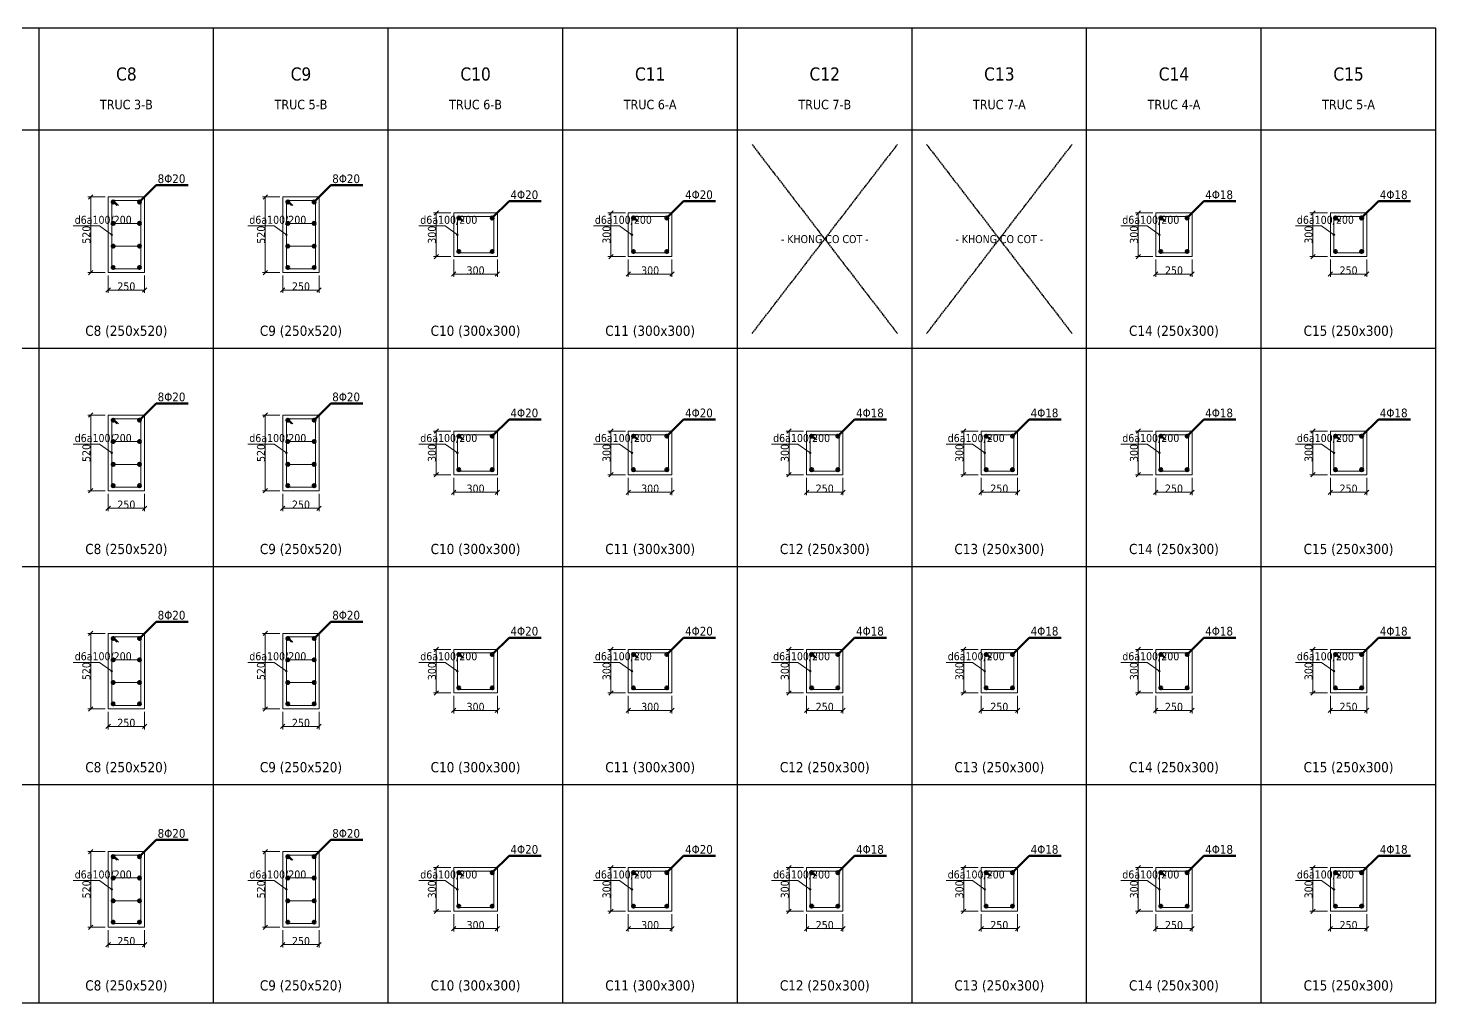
# Model space of a CAD drawing. Header units: millimetres. Extents: x 0 to 19600, y 0 to 7187.
# Drawn here: x 9925 to 19600, y 0 to 6700 of the extents above; entities that cross this region are included whole.
import ezdxf
from ezdxf.enums import TextEntityAlignment as Align

# ---------------------------------------------------------------- set-up
doc = ezdxf.new("R2010")
doc.units = ezdxf.units.MM
doc.header["$LTSCALE"] = 10
doc.linetypes.add('DASHED', pattern=[1.524, 1.27, -0.254])
for name, color, linetype, lineweight in [('BE_TONG', 7, 'Continuous', 15), ('COT_DAI', 4, 'Continuous', 15), ('DIM', 3, 'Continuous', 9), ('KHUNG_GRID', 8, 'Continuous', 25), ('TEXT', 7, 'Continuous', 15), ('THEP_CHU', 1, 'Continuous', 50)]:
    doc.layers.add(name, color=color, linetype=linetype, lineweight=lineweight)
doc.styles.get("Standard").update_dxf_attribs({"font": 'tahoma.ttf'})

msp = doc.modelspace()

# ---------------------------------------------------------------- hatches: boundary and pattern name
at = {"layer": 'THEP_CHU'}
for points in [[(10500, 5505), (10510, 5515), (10520, 5505), (10510, 5495)], [(10680, 5505), (10690, 5515), (10700, 5505), (10690, 5495)], [(11700, 5505), (11710, 5515), (11720, 5505), (11710, 5495)], [(11880, 5505), (11890, 5515), (11900, 5505), (11890, 5495)], [(10500, 5358.3), (10510, 5368.3), (10520, 5358.3), (10510, 5348.3)], [(10680, 5358.3), (10690, 5368.3), (10700, 5358.3), (10690, 5348.3)], [(11700, 5358.3), (11710, 5368.3), (11720, 5358.3), (11710, 5348.3)], [(11880, 5358.3), (11890, 5368.3), (11900, 5358.3), (11890, 5348.3)], [(12875, 5395), (12885, 5405), (12895, 5395), (12885, 5385)], [(13105, 5395), (13115, 5405), (13125, 5395), (13115, 5385)], [(14075, 5395), (14085, 5405), (14095, 5395), (14085, 5385)], [(14305, 5395), (14315, 5405), (14325, 5395), (14315, 5385)], [(17700, 5395), (17710, 5405), (17720, 5395), (17710, 5385)], [(17880, 5395), (17890, 5405), (17900, 5395), (17890, 5385)], [(18900, 5395), (18910, 5405), (18920, 5395), (18910, 5385)], [(19080, 5395), (19090, 5405), (19100, 5395), (19090, 5385)], [(10500, 5201.7), (10510, 5211.7), (10520, 5201.7), (10510, 5191.7)], [(10680, 5201.7), (10690, 5211.7), (10700, 5201.7), (10690, 5191.7)], [(11700, 5201.7), (11710, 5211.7), (11720, 5201.7), (11710, 5191.7)], [(11880, 5201.7), (11890, 5211.7), (11900, 5201.7), (11890, 5191.7)], [(12875, 5165), (12885, 5175), (12895, 5165), (12885, 5155)], [(13105, 5165), (13115, 5175), (13125, 5165), (13115, 5155)], [(14075, 5165), (14085, 5175), (14095, 5165), (14085, 5155)], [(14305, 5165), (14315, 5175), (14325, 5165), (14315, 5155)], [(17700, 5165), (17710, 5175), (17720, 5165), (17710, 5155)], [(17880, 5165), (17890, 5175), (17900, 5165), (17890, 5155)], [(18900, 5165), (18910, 5175), (18920, 5165), (18910, 5155)], [(19080, 5165), (19090, 5175), (19100, 5165), (19090, 5155)], [(10500, 5055), (10510, 5065), (10520, 5055), (10510, 5045)], [(10680, 5055), (10690, 5065), (10700, 5055), (10690, 5045)], [(11700, 5055), (11710, 5065), (11720, 5055), (11710, 5045)], [(11880, 5055), (11890, 5065), (11900, 5055), (11890, 5045)], [(10500, 4005), (10510, 4015), (10520, 4005), (10510, 3995)], [(10680, 4005), (10690, 4015), (10700, 4005), (10690, 3995)], [(11700, 4005), (11710, 4015), (11720, 4005), (11710, 3995)], [(11880, 4005), (11890, 4015), (11900, 4005), (11890, 3995)], [(12875, 3895), (12885, 3905), (12895, 3895), (12885, 3885)], [(13105, 3895), (13115, 3905), (13125, 3895), (13115, 3885)], [(14075, 3895), (14085, 3905), (14095, 3895), (14085, 3885)], [(14305, 3895), (14315, 3905), (14325, 3895), (14315, 3885)], [(15300, 3895), (15310, 3905), (15320, 3895), (15310, 3885)], [(15480, 3895), (15490, 3905), (15500, 3895), (15490, 3885)], [(16500, 3895), (16510, 3905), (16520, 3895), (16510, 3885)], [(16680, 3895), (16690, 3905), (16700, 3895), (16690, 3885)], [(17700, 3895), (17710, 3905), (17720, 3895), (17710, 3885)], [(17880, 3895), (17890, 3905), (17900, 3895), (17890, 3885)], [(18900, 3895), (18910, 3905), (18920, 3895), (18910, 3885)], [(19080, 3895), (19090, 3905), (19100, 3895), (19090, 3885)], [(10500, 3858.3), (10510, 3868.3), (10520, 3858.3), (10510, 3848.3)], [(10680, 3858.3), (10690, 3868.3), (10700, 3858.3), (10690, 3848.3)], [(11700, 3858.3), (11710, 3868.3), (11720, 3858.3), (11710, 3848.3)], [(11880, 3858.3), (11890, 3868.3), (11900, 3858.3), (11890, 3848.3)], [(10500, 3701.7), (10510, 3711.7), (10520, 3701.7), (10510, 3691.7)], [(10680, 3701.7), (10690, 3711.7), (10700, 3701.7), (10690, 3691.7)], [(11700, 3701.7), (11710, 3711.7), (11720, 3701.7), (11710, 3691.7)], [(11880, 3701.7), (11890, 3711.7), (11900, 3701.7), (11890, 3691.7)], [(12875, 3665), (12885, 3675), (12895, 3665), (12885, 3655)], [(13105, 3665), (13115, 3675), (13125, 3665), (13115, 3655)], [(14075, 3665), (14085, 3675), (14095, 3665), (14085, 3655)], [(14305, 3665), (14315, 3675), (14325, 3665), (14315, 3655)], [(15300, 3665), (15310, 3675), (15320, 3665), (15310, 3655)], [(15480, 3665), (15490, 3675), (15500, 3665), (15490, 3655)], [(16500, 3665), (16510, 3675), (16520, 3665), (16510, 3655)], [(16680, 3665), (16690, 3675), (16700, 3665), (16690, 3655)], [(17700, 3665), (17710, 3675), (17720, 3665), (17710, 3655)], [(17880, 3665), (17890, 3675), (17900, 3665), (17890, 3655)], [(18900, 3665), (18910, 3675), (18920, 3665), (18910, 3655)], [(19080, 3665), (19090, 3675), (19100, 3665), (19090, 3655)], [(10500, 3555), (10510, 3565), (10520, 3555), (10510, 3545)], [(10680, 3555), (10690, 3565), (10700, 3555), (10690, 3545)], [(11700, 3555), (11710, 3565), (11720, 3555), (11710, 3545)], [(11880, 3555), (11890, 3565), (11900, 3555), (11890, 3545)], [(10500, 2505), (10510, 2515), (10520, 2505), (10510, 2495)], [(10680, 2505), (10690, 2515), (10700, 2505), (10690, 2495)], [(11700, 2505), (11710, 2515), (11720, 2505), (11710, 2495)], [(11880, 2505), (11890, 2515), (11900, 2505), (11890, 2495)], [(10500, 2358.3), (10510, 2368.3), (10520, 2358.3), (10510, 2348.3)], [(10680, 2358.3), (10690, 2368.3), (10700, 2358.3), (10690, 2348.3)], [(11700, 2358.3), (11710, 2368.3), (11720, 2358.3), (11710, 2348.3)], [(11880, 2358.3), (11890, 2368.3), (11900, 2358.3), (11890, 2348.3)], [(12875, 2395), (12885, 2405), (12895, 2395), (12885, 2385)], [(13105, 2395), (13115, 2405), (13125, 2395), (13115, 2385)], [(14075, 2395), (14085, 2405), (14095, 2395), (14085, 2385)], [(14305, 2395), (14315, 2405), (14325, 2395), (14315, 2385)], [(15300, 2395), (15310, 2405), (15320, 2395), (15310, 2385)], [(15480, 2395), (15490, 2405), (15500, 2395), (15490, 2385)], [(16500, 2395), (16510, 2405), (16520, 2395), (16510, 2385)], [(16680, 2395), (16690, 2405), (16700, 2395), (16690, 2385)], [(17700, 2395), (17710, 2405), (17720, 2395), (17710, 2385)], [(17880, 2395), (17890, 2405), (17900, 2395), (17890, 2385)], [(18900, 2395), (18910, 2405), (18920, 2395), (18910, 2385)], [(19080, 2395), (19090, 2405), (19100, 2395), (19090, 2385)], [(10500, 2201.7), (10510, 2211.7), (10520, 2201.7), (10510, 2191.7)], [(10680, 2201.7), (10690, 2211.7), (10700, 2201.7), (10690, 2191.7)], [(11700, 2201.7), (11710, 2211.7), (11720, 2201.7), (11710, 2191.7)], [(11880, 2201.7), (11890, 2211.7), (11900, 2201.7), (11890, 2191.7)], [(12875, 2165), (12885, 2175), (12895, 2165), (12885, 2155)], [(13105, 2165), (13115, 2175), (13125, 2165), (13115, 2155)], [(14075, 2165), (14085, 2175), (14095, 2165), (14085, 2155)], [(14305, 2165), (14315, 2175), (14325, 2165), (14315, 2155)], [(15300, 2165), (15310, 2175), (15320, 2165), (15310, 2155)], [(15480, 2165), (15490, 2175), (15500, 2165), (15490, 2155)], [(16500, 2165), (16510, 2175), (16520, 2165), (16510, 2155)], [(16680, 2165), (16690, 2175), (16700, 2165), (16690, 2155)], [(17700, 2165), (17710, 2175), (17720, 2165), (17710, 2155)], [(17880, 2165), (17890, 2175), (17900, 2165), (17890, 2155)], [(18900, 2165), (18910, 2175), (18920, 2165), (18910, 2155)], [(19080, 2165), (19090, 2175), (19100, 2165), (19090, 2155)], [(10500, 2055), (10510, 2065), (10520, 2055), (10510, 2045)], [(10680, 2055), (10690, 2065), (10700, 2055), (10690, 2045)], [(11700, 2055), (11710, 2065), (11720, 2055), (11710, 2045)], [(11880, 2055), (11890, 2065), (11900, 2055), (11890, 2045)], [(10500, 1005), (10510, 1015), (10520, 1005), (10510, 995)], [(10680, 1005), (10690, 1015), (10700, 1005), (10690, 995)], [(11700, 1005), (11710, 1015), (11720, 1005), (11710, 995)], [(11880, 1005), (11890, 1015), (11900, 1005), (11890, 995)], [(12875, 895), (12885, 905), (12895, 895), (12885, 885)], [(13105, 895), (13115, 905), (13125, 895), (13115, 885)], [(14075, 895), (14085, 905), (14095, 895), (14085, 885)], [(14305, 895), (14315, 905), (14325, 895), (14315, 885)], [(15300, 895), (15310, 905), (15320, 895), (15310, 885)], [(15480, 895), (15490, 905), (15500, 895), (15490, 885)], [(16500, 895), (16510, 905), (16520, 895), (16510, 885)], [(16680, 895), (16690, 905), (16700, 895), (16690, 885)], [(17700, 895), (17710, 905), (17720, 895), (17710, 885)], [(17880, 895), (17890, 905), (17900, 895), (17890, 885)], [(18900, 895), (18910, 905), (18920, 895), (18910, 885)], [(19080, 895), (19090, 905), (19100, 895), (19090, 885)], [(10500, 858.3), (10510, 868.3), (10520, 858.3), (10510, 848.3)], [(10680, 858.3), (10690, 868.3), (10700, 858.3), (10690, 848.3)], [(11700, 858.3), (11710, 868.3), (11720, 858.3), (11710, 848.3)], [(11880, 858.3), (11890, 868.3), (11900, 858.3), (11890, 848.3)], [(10500, 701.7), (10510, 711.7), (10520, 701.7), (10510, 691.7)], [(10680, 701.7), (10690, 711.7), (10700, 701.7), (10690, 691.7)], [(11700, 701.7), (11710, 711.7), (11720, 701.7), (11710, 691.7)], [(11880, 701.7), (11890, 711.7), (11900, 701.7), (11890, 691.7)], [(12875, 665), (12885, 675), (12895, 665), (12885, 655)], [(13105, 665), (13115, 675), (13125, 665), (13115, 655)], [(14075, 665), (14085, 675), (14095, 665), (14085, 655)], [(14305, 665), (14315, 675), (14325, 665), (14315, 655)], [(15300, 665), (15310, 675), (15320, 665), (15310, 655)], [(15480, 665), (15490, 675), (15500, 665), (15490, 655)], [(16500, 665), (16510, 675), (16520, 665), (16510, 655)], [(16680, 665), (16690, 675), (16700, 665), (16690, 655)], [(17700, 665), (17710, 675), (17720, 665), (17710, 655)], [(17880, 665), (17890, 675), (17900, 665), (17890, 655)], [(18900, 665), (18910, 675), (18920, 665), (18910, 655)], [(19080, 665), (19090, 675), (19100, 665), (19090, 655)], [(10500, 555), (10510, 565), (10520, 555), (10510, 545)], [(10680, 555), (10690, 565), (10700, 555), (10690, 545)], [(11700, 555), (11710, 565), (11720, 555), (11710, 545)], [(11880, 555), (11890, 565), (11900, 555), (11890, 545)]]:
    msp.add_hatch(color=1, dxfattribs=at).paths.add_polyline_path(points)

# ---------------------------------------------------------------- linework, layer by layer
at = {"layer": 'BE_TONG'}
for points in [[(10475, 5020), (10725, 5020), (10725, 5540), (10475, 5540), (10475, 5020)], [(11675, 5020), (11925, 5020), (11925, 5540), (11675, 5540), (11675, 5020)], [(12850, 5130), (13150, 5130), (13150, 5430), (12850, 5430), (12850, 5130)], [(14050, 5130), (14350, 5130), (14350, 5430), (14050, 5430), (14050, 5130)], [(17675, 5130), (17925, 5130), (17925, 5430), (17675, 5430), (17675, 5130)], [(18875, 5130), (19125, 5130), (19125, 5430), (18875, 5430), (18875, 5130)], [(10475, 3520), (10725, 3520), (10725, 4040), (10475, 4040), (10475, 3520)], [(11675, 3520), (11925, 3520), (11925, 4040), (11675, 4040), (11675, 3520)], [(12850, 3630), (13150, 3630), (13150, 3930), (12850, 3930), (12850, 3630)], [(14050, 3630), (14350, 3630), (14350, 3930), (14050, 3930), (14050, 3630)], [(15275, 3630), (15525, 3630), (15525, 3930), (15275, 3930), (15275, 3630)], [(16475, 3630), (16725, 3630), (16725, 3930), (16475, 3930), (16475, 3630)], [(17675, 3630), (17925, 3630), (17925, 3930), (17675, 3930), (17675, 3630)], [(18875, 3630), (19125, 3630), (19125, 3930), (18875, 3930), (18875, 3630)], [(10475, 2020), (10725, 2020), (10725, 2540), (10475, 2540), (10475, 2020)], [(11675, 2020), (11925, 2020), (11925, 2540), (11675, 2540), (11675, 2020)], [(12850, 2130), (13150, 2130), (13150, 2430), (12850, 2430), (12850, 2130)], [(14050, 2130), (14350, 2130), (14350, 2430), (14050, 2430), (14050, 2130)], [(15275, 2130), (15525, 2130), (15525, 2430), (15275, 2430), (15275, 2130)], [(16475, 2130), (16725, 2130), (16725, 2430), (16475, 2430), (16475, 2130)], [(17675, 2130), (17925, 2130), (17925, 2430), (17675, 2430), (17675, 2130)], [(18875, 2130), (19125, 2130), (19125, 2430), (18875, 2430), (18875, 2130)], [(10475, 520), (10725, 520), (10725, 1040), (10475, 1040), (10475, 520)], [(11675, 520), (11925, 520), (11925, 1040), (11675, 1040), (11675, 520)], [(12850, 630), (13150, 630), (13150, 930), (12850, 930), (12850, 630)], [(14050, 630), (14350, 630), (14350, 930), (14050, 930), (14050, 630)], [(15275, 630), (15525, 630), (15525, 930), (15275, 930), (15275, 630)], [(16475, 630), (16725, 630), (16725, 930), (16475, 930), (16475, 630)], [(17675, 630), (17925, 630), (17925, 930), (17675, 930), (17675, 630)], [(18875, 630), (19125, 630), (19125, 930), (18875, 930), (18875, 630)]]:
    msp.add_lwpolyline(points, dxfattribs=at)
at = {"layer": 'COT_DAI'}
for p, q in [((10500, 5515), (10535, 5480)), ((10510, 5515), (10545, 5480)), ((11700, 5515), (11735, 5480)), ((11710, 5515), (11745, 5480)), ((10415, 5340), (10235, 5340)), ((10500, 5280), (10415, 5340)), ((10500, 5358.3), (10700, 5358.3)), ((11615, 5340), (11435, 5340)), ((11700, 5280), (11615, 5340)), ((11700, 5358.3), (11900, 5358.3)), ((12790, 5340), (12610, 5340)), ((12875, 5280), (12790, 5340)), ((12875, 5405), (12910, 5370)), ((12885, 5405), (12920, 5370)), ((13990, 5340), (13810, 5340)), ((14075, 5280), (13990, 5340)), ((14075, 5405), (14110, 5370)), ((14085, 5405), (14120, 5370)), ((17615, 5340), (17435, 5340)), ((17700, 5280), (17615, 5340)), ((17700, 5405), (17735, 5370)), ((17710, 5405), (17745, 5370)), ((18815, 5340), (18635, 5340)), ((18900, 5280), (18815, 5340)), ((18900, 5405), (18935, 5370)), ((18910, 5405), (18945, 5370)), ((10500, 5201.7), (10700, 5201.7)), ((11700, 5201.7), (11900, 5201.7)), ((10500, 4015), (10535, 3980)), ((10510, 4015), (10545, 3980)), ((11700, 4015), (11735, 3980)), ((11710, 4015), (11745, 3980)), ((12875, 3905), (12910, 3870)), ((12885, 3905), (12920, 3870)), ((14075, 3905), (14110, 3870)), ((14085, 3905), (14120, 3870)), ((15300, 3905), (15335, 3870)), ((15310, 3905), (15345, 3870)), ((16500, 3905), (16535, 3870)), ((16510, 3905), (16545, 3870)), ((17700, 3905), (17735, 3870)), ((17710, 3905), (17745, 3870)), ((18900, 3905), (18935, 3870)), ((18910, 3905), (18945, 3870)), ((10415, 3840), (10235, 3840)), ((10500, 3780), (10415, 3840)), ((10500, 3858.3), (10700, 3858.3)), ((11615, 3840), (11435, 3840)), ((11700, 3780), (11615, 3840)), ((11700, 3858.3), (11900, 3858.3)), ((12790, 3840), (12610, 3840)), ((12875, 3780), (12790, 3840)), ((13990, 3840), (13810, 3840)), ((14075, 3780), (13990, 3840)), ((15215, 3840), (15035, 3840)), ((15300, 3780), (15215, 3840)), ((16415, 3840), (16235, 3840)), ((16500, 3780), (16415, 3840)), ((17615, 3840), (17435, 3840)), ((17700, 3780), (17615, 3840)), ((18815, 3840), (18635, 3840)), ((18900, 3780), (18815, 3840)), ((10500, 3701.7), (10700, 3701.7)), ((11700, 3701.7), (11900, 3701.7)), ((10500, 2515), (10535, 2480)), ((10510, 2515), (10545, 2480)), ((11700, 2515), (11735, 2480)), ((11710, 2515), (11745, 2480)), ((10415, 2340), (10235, 2340)), ((10500, 2280), (10415, 2340)), ((10500, 2358.3), (10700, 2358.3)), ((11615, 2340), (11435, 2340)), ((11700, 2280), (11615, 2340)), ((11700, 2358.3), (11900, 2358.3)), ((12790, 2340), (12610, 2340)), ((12875, 2280), (12790, 2340)), ((12875, 2405), (12910, 2370)), ((12885, 2405), (12920, 2370)), ((13990, 2340), (13810, 2340)), ((14075, 2280), (13990, 2340)), ((14075, 2405), (14110, 2370)), ((14085, 2405), (14120, 2370)), ((15215, 2340), (15035, 2340)), ((15300, 2280), (15215, 2340)), ((15300, 2405), (15335, 2370)), ((15310, 2405), (15345, 2370)), ((16415, 2340), (16235, 2340)), ((16500, 2280), (16415, 2340)), ((16500, 2405), (16535, 2370)), ((16510, 2405), (16545, 2370)), ((17615, 2340), (17435, 2340)), ((17700, 2280), (17615, 2340)), ((17700, 2405), (17735, 2370)), ((17710, 2405), (17745, 2370)), ((18815, 2340), (18635, 2340)), ((18900, 2280), (18815, 2340)), ((18900, 2405), (18935, 2370)), ((18910, 2405), (18945, 2370)), ((10500, 2201.7), (10700, 2201.7)), ((11700, 2201.7), (11900, 2201.7)), ((10500, 1015), (10535, 980)), ((10510, 1015), (10545, 980)), ((11700, 1015), (11735, 980)), ((11710, 1015), (11745, 980)), ((12875, 905), (12910, 870)), ((12885, 905), (12920, 870)), ((14075, 905), (14110, 870)), ((14085, 905), (14120, 870)), ((15300, 905), (15335, 870)), ((15310, 905), (15345, 870)), ((16500, 905), (16535, 870)), ((16510, 905), (16545, 870)), ((17700, 905), (17735, 870)), ((17710, 905), (17745, 870)), ((18900, 905), (18935, 870)), ((18910, 905), (18945, 870)), ((10415, 840), (10235, 840)), ((10500, 780), (10415, 840)), ((10500, 858.3), (10700, 858.3)), ((11615, 840), (11435, 840)), ((11700, 780), (11615, 840)), ((11700, 858.3), (11900, 858.3)), ((12790, 840), (12610, 840)), ((12875, 780), (12790, 840)), ((13990, 840), (13810, 840)), ((14075, 780), (13990, 840)), ((15215, 840), (15035, 840)), ((15300, 780), (15215, 840)), ((16415, 840), (16235, 840)), ((16500, 780), (16415, 840)), ((17615, 840), (17435, 840)), ((17700, 780), (17615, 840)), ((18815, 840), (18635, 840)), ((18900, 780), (18815, 840)), ((10500, 701.7), (10700, 701.7)), ((11700, 701.7), (11900, 701.7))]:
    msp.add_line(p, q, dxfattribs=at)
for points in [[(10500, 5045), (10700, 5045), (10700, 5515), (10500, 5515), (10500, 5045)], [(11700, 5045), (11900, 5045), (11900, 5515), (11700, 5515), (11700, 5045)], [(12875, 5155), (13125, 5155), (13125, 5405), (12875, 5405), (12875, 5155)], [(14075, 5155), (14325, 5155), (14325, 5405), (14075, 5405), (14075, 5155)], [(17700, 5155), (17900, 5155), (17900, 5405), (17700, 5405), (17700, 5155)], [(18900, 5155), (19100, 5155), (19100, 5405), (18900, 5405), (18900, 5155)], [(10500, 3545), (10700, 3545), (10700, 4015), (10500, 4015), (10500, 3545)], [(11700, 3545), (11900, 3545), (11900, 4015), (11700, 4015), (11700, 3545)], [(12875, 3655), (13125, 3655), (13125, 3905), (12875, 3905), (12875, 3655)], [(14075, 3655), (14325, 3655), (14325, 3905), (14075, 3905), (14075, 3655)], [(15300, 3655), (15500, 3655), (15500, 3905), (15300, 3905), (15300, 3655)], [(16500, 3655), (16700, 3655), (16700, 3905), (16500, 3905), (16500, 3655)], [(17700, 3655), (17900, 3655), (17900, 3905), (17700, 3905), (17700, 3655)], [(18900, 3655), (19100, 3655), (19100, 3905), (18900, 3905), (18900, 3655)], [(10500, 2045), (10700, 2045), (10700, 2515), (10500, 2515), (10500, 2045)], [(11700, 2045), (11900, 2045), (11900, 2515), (11700, 2515), (11700, 2045)], [(12875, 2155), (13125, 2155), (13125, 2405), (12875, 2405), (12875, 2155)], [(14075, 2155), (14325, 2155), (14325, 2405), (14075, 2405), (14075, 2155)], [(15300, 2155), (15500, 2155), (15500, 2405), (15300, 2405), (15300, 2155)], [(16500, 2155), (16700, 2155), (16700, 2405), (16500, 2405), (16500, 2155)], [(17700, 2155), (17900, 2155), (17900, 2405), (17700, 2405), (17700, 2155)], [(18900, 2155), (19100, 2155), (19100, 2405), (18900, 2405), (18900, 2155)], [(10500, 545), (10700, 545), (10700, 1015), (10500, 1015), (10500, 545)], [(11700, 545), (11900, 545), (11900, 1015), (11700, 1015), (11700, 545)], [(12875, 655), (13125, 655), (13125, 905), (12875, 905), (12875, 655)], [(14075, 655), (14325, 655), (14325, 905), (14075, 905), (14075, 655)], [(15300, 655), (15500, 655), (15500, 905), (15300, 905), (15300, 655)], [(16500, 655), (16700, 655), (16700, 905), (16500, 905), (16500, 655)], [(17700, 655), (17900, 655), (17900, 905), (17700, 905), (17700, 655)], [(18900, 655), (19100, 655), (19100, 905), (18900, 905), (18900, 655)]]:
    msp.add_lwpolyline(points, dxfattribs=at)
for centre in [(10500, 5280), (11700, 5280), (12875, 5280), (14075, 5280), (17700, 5280), (18900, 5280), (10500, 3780), (11700, 3780), (12875, 3780), (14075, 3780), (15300, 3780), (16500, 3780), (17700, 3780), (18900, 3780), (10500, 2280), (11700, 2280), (12875, 2280), (14075, 2280), (15300, 2280), (16500, 2280), (17700, 2280), (18900, 2280), (10500, 780), (11700, 780), (12875, 780), (14075, 780), (15300, 780), (16500, 780), (17700, 780), (18900, 780)]:
    msp.add_circle(centre, 5, dxfattribs=at)
at = {"layer": 'DIM'}
for p, q in [((10455, 5540), (10335, 5540)), ((10340, 5525), (10370, 5555)), ((10355, 5020), (10355, 5540)), ((11655, 5540), (11535, 5540)), ((11540, 5525), (11570, 5555)), ((11555, 5020), (11555, 5540)), ((12830, 5430), (12710, 5430)), ((12715, 5415), (12745, 5445)), ((12730, 5130), (12730, 5430)), ((14030, 5430), (13910, 5430)), ((13915, 5415), (13945, 5445)), ((13930, 5130), (13930, 5430)), ((17655, 5430), (17535, 5430)), ((17540, 5415), (17570, 5445)), ((17555, 5130), (17555, 5430)), ((18855, 5430), (18735, 5430)), ((18740, 5415), (18770, 5445)), ((18755, 5130), (18755, 5430)), ((12830, 5130), (12710, 5130)), ((12715, 5115), (12745, 5145)), ((14030, 5130), (13910, 5130)), ((13915, 5115), (13945, 5145)), ((17655, 5130), (17535, 5130)), ((17540, 5115), (17570, 5145)), ((18855, 5130), (18735, 5130)), ((18740, 5115), (18770, 5145)), ((10340, 5005), (10370, 5035)), ((11540, 5005), (11570, 5035)), ((12850, 5110), (12850, 4990)), ((13150, 5110), (13150, 4990)), ((14050, 5110), (14050, 4990)), ((14350, 5110), (14350, 4990)), ((17675, 5110), (17675, 4990)), ((17925, 5110), (17925, 4990)), ((18875, 5110), (18875, 4990)), ((19125, 5110), (19125, 4990)), ((10455, 5020), (10335, 5020)), ((10475, 5000), (10475, 4880)), ((10725, 5000), (10725, 4880)), ((11655, 5020), (11535, 5020)), ((11675, 5000), (11675, 4880)), ((11925, 5000), (11925, 4880)), ((12835, 4995), (12865, 5025)), ((12850, 5010), (13150, 5010)), ((13135, 4995), (13165, 5025)), ((14035, 4995), (14065, 5025)), ((14050, 5010), (14350, 5010)), ((14335, 4995), (14365, 5025)), ((17660, 4995), (17690, 5025)), ((17675, 5010), (17925, 5010)), ((17910, 4995), (17940, 5025)), ((18860, 4995), (18890, 5025)), ((18875, 5010), (19125, 5010)), ((19110, 4995), (19140, 5025)), ((10460, 4885), (10490, 4915)), ((10475, 4900), (10725, 4900)), ((10710, 4885), (10740, 4915)), ((11660, 4885), (11690, 4915)), ((11675, 4900), (11925, 4900)), ((11910, 4885), (11940, 4915)), ((10455, 4040), (10335, 4040)), ((10340, 4025), (10370, 4055)), ((10355, 3520), (10355, 4040)), ((11655, 4040), (11535, 4040)), ((11540, 4025), (11570, 4055)), ((11555, 3520), (11555, 4040)), ((12830, 3930), (12710, 3930)), ((12715, 3915), (12745, 3945)), ((12730, 3630), (12730, 3930)), ((14030, 3930), (13910, 3930)), ((13915, 3915), (13945, 3945)), ((13930, 3630), (13930, 3930)), ((15255, 3930), (15135, 3930)), ((15140, 3915), (15170, 3945)), ((15155, 3630), (15155, 3930)), ((16455, 3930), (16335, 3930)), ((16340, 3915), (16370, 3945)), ((16355, 3630), (16355, 3930)), ((17655, 3930), (17535, 3930)), ((17540, 3915), (17570, 3945)), ((17555, 3630), (17555, 3930)), ((18855, 3930), (18735, 3930)), ((18740, 3915), (18770, 3945)), ((18755, 3630), (18755, 3930)), ((12830, 3630), (12710, 3630)), ((12715, 3615), (12745, 3645)), ((12850, 3610), (12850, 3490)), ((13150, 3610), (13150, 3490)), ((14030, 3630), (13910, 3630)), ((13915, 3615), (13945, 3645)), ((14050, 3610), (14050, 3490)), ((14350, 3610), (14350, 3490)), ((15255, 3630), (15135, 3630)), ((15140, 3615), (15170, 3645)), ((15275, 3610), (15275, 3490)), ((15525, 3610), (15525, 3490)), ((16455, 3630), (16335, 3630)), ((16340, 3615), (16370, 3645)), ((16475, 3610), (16475, 3490)), ((16725, 3610), (16725, 3490)), ((17655, 3630), (17535, 3630)), ((17540, 3615), (17570, 3645)), ((17675, 3610), (17675, 3490)), ((17925, 3610), (17925, 3490)), ((18855, 3630), (18735, 3630)), ((18740, 3615), (18770, 3645)), ((18875, 3610), (18875, 3490)), ((19125, 3610), (19125, 3490)), ((10455, 3520), (10335, 3520)), ((10340, 3505), (10370, 3535)), ((10475, 3500), (10475, 3380)), ((10725, 3500), (10725, 3380)), ((11655, 3520), (11535, 3520)), ((11540, 3505), (11570, 3535)), ((11675, 3500), (11675, 3380)), ((11925, 3500), (11925, 3380)), ((12835, 3495), (12865, 3525)), ((12850, 3510), (13150, 3510)), ((13135, 3495), (13165, 3525)), ((14035, 3495), (14065, 3525)), ((14050, 3510), (14350, 3510)), ((14335, 3495), (14365, 3525)), ((15260, 3495), (15290, 3525)), ((15275, 3510), (15525, 3510)), ((15510, 3495), (15540, 3525)), ((16460, 3495), (16490, 3525)), ((16475, 3510), (16725, 3510)), ((16710, 3495), (16740, 3525)), ((17660, 3495), (17690, 3525)), ((17675, 3510), (17925, 3510)), ((17910, 3495), (17940, 3525)), ((18860, 3495), (18890, 3525)), ((18875, 3510), (19125, 3510)), ((19110, 3495), (19140, 3525)), ((10460, 3385), (10490, 3415)), ((10475, 3400), (10725, 3400)), ((10710, 3385), (10740, 3415)), ((11660, 3385), (11690, 3415)), ((11675, 3400), (11925, 3400)), ((11910, 3385), (11940, 3415)), ((10455, 2540), (10335, 2540)), ((10340, 2525), (10370, 2555)), ((10355, 2020), (10355, 2540)), ((11655, 2540), (11535, 2540)), ((11540, 2525), (11570, 2555)), ((11555, 2020), (11555, 2540)), ((12830, 2430), (12710, 2430)), ((12715, 2415), (12745, 2445)), ((12730, 2130), (12730, 2430)), ((14030, 2430), (13910, 2430)), ((13915, 2415), (13945, 2445)), ((13930, 2130), (13930, 2430)), ((15255, 2430), (15135, 2430)), ((15140, 2415), (15170, 2445)), ((15155, 2130), (15155, 2430)), ((16455, 2430), (16335, 2430)), ((16340, 2415), (16370, 2445)), ((16355, 2130), (16355, 2430)), ((17655, 2430), (17535, 2430)), ((17540, 2415), (17570, 2445)), ((17555, 2130), (17555, 2430)), ((18855, 2430), (18735, 2430)), ((18740, 2415), (18770, 2445)), ((18755, 2130), (18755, 2430)), ((12830, 2130), (12710, 2130)), ((12715, 2115), (12745, 2145)), ((14030, 2130), (13910, 2130)), ((13915, 2115), (13945, 2145)), ((15255, 2130), (15135, 2130)), ((15140, 2115), (15170, 2145)), ((16455, 2130), (16335, 2130)), ((16340, 2115), (16370, 2145)), ((17655, 2130), (17535, 2130)), ((17540, 2115), (17570, 2145)), ((18855, 2130), (18735, 2130)), ((18740, 2115), (18770, 2145)), ((10340, 2005), (10370, 2035)), ((11540, 2005), (11570, 2035)), ((12850, 2110), (12850, 1990)), ((13150, 2110), (13150, 1990)), ((14050, 2110), (14050, 1990)), ((14350, 2110), (14350, 1990)), ((15275, 2110), (15275, 1990)), ((15525, 2110), (15525, 1990)), ((16475, 2110), (16475, 1990)), ((16725, 2110), (16725, 1990)), ((17675, 2110), (17675, 1990)), ((17925, 2110), (17925, 1990)), ((18875, 2110), (18875, 1990)), ((19125, 2110), (19125, 1990)), ((10455, 2020), (10335, 2020)), ((10475, 2000), (10475, 1880)), ((10725, 2000), (10725, 1880)), ((11655, 2020), (11535, 2020)), ((11675, 2000), (11675, 1880)), ((11925, 2000), (11925, 1880)), ((12835, 1995), (12865, 2025)), ((12850, 2010), (13150, 2010)), ((13135, 1995), (13165, 2025)), ((14035, 1995), (14065, 2025)), ((14050, 2010), (14350, 2010)), ((14335, 1995), (14365, 2025)), ((15260, 1995), (15290, 2025)), ((15275, 2010), (15525, 2010)), ((15510, 1995), (15540, 2025)), ((16460, 1995), (16490, 2025)), ((16475, 2010), (16725, 2010)), ((16710, 1995), (16740, 2025)), ((17660, 1995), (17690, 2025)), ((17675, 2010), (17925, 2010)), ((17910, 1995), (17940, 2025)), ((18860, 1995), (18890, 2025)), ((18875, 2010), (19125, 2010)), ((19110, 1995), (19140, 2025)), ((10460, 1885), (10490, 1915)), ((10475, 1900), (10725, 1900)), ((10710, 1885), (10740, 1915)), ((11660, 1885), (11690, 1915)), ((11675, 1900), (11925, 1900)), ((11910, 1885), (11940, 1915)), ((10455, 1040), (10335, 1040)), ((10340, 1025), (10370, 1055)), ((10355, 520), (10355, 1040)), ((11655, 1040), (11535, 1040)), ((11540, 1025), (11570, 1055)), ((11555, 520), (11555, 1040)), ((12830, 930), (12710, 930)), ((12715, 915), (12745, 945)), ((12730, 630), (12730, 930)), ((14030, 930), (13910, 930)), ((13915, 915), (13945, 945)), ((13930, 630), (13930, 930)), ((15255, 930), (15135, 930)), ((15140, 915), (15170, 945)), ((15155, 630), (15155, 930)), ((16455, 930), (16335, 930)), ((16340, 915), (16370, 945)), ((16355, 630), (16355, 930)), ((17655, 930), (17535, 930)), ((17540, 915), (17570, 945)), ((17555, 630), (17555, 930)), ((18855, 930), (18735, 930)), ((18740, 915), (18770, 945)), ((18755, 630), (18755, 930)), ((12830, 630), (12710, 630)), ((12715, 615), (12745, 645)), ((12850, 610), (12850, 490)), ((13150, 610), (13150, 490)), ((14030, 630), (13910, 630)), ((13915, 615), (13945, 645)), ((14050, 610), (14050, 490)), ((14350, 610), (14350, 490)), ((15255, 630), (15135, 630)), ((15140, 615), (15170, 645)), ((15275, 610), (15275, 490)), ((15525, 610), (15525, 490)), ((16455, 630), (16335, 630)), ((16340, 615), (16370, 645)), ((16475, 610), (16475, 490)), ((16725, 610), (16725, 490)), ((17655, 630), (17535, 630)), ((17540, 615), (17570, 645)), ((17675, 610), (17675, 490)), ((17925, 610), (17925, 490)), ((18855, 630), (18735, 630)), ((18740, 615), (18770, 645)), ((18875, 610), (18875, 490)), ((19125, 610), (19125, 490)), ((10455, 520), (10335, 520)), ((10340, 505), (10370, 535)), ((10475, 500), (10475, 380)), ((10725, 500), (10725, 380)), ((11655, 520), (11535, 520)), ((11540, 505), (11570, 535)), ((11675, 500), (11675, 380)), ((11925, 500), (11925, 380)), ((12835, 495), (12865, 525)), ((12850, 510), (13150, 510)), ((13135, 495), (13165, 525)), ((14035, 495), (14065, 525)), ((14050, 510), (14350, 510)), ((14335, 495), (14365, 525)), ((15260, 495), (15290, 525)), ((15275, 510), (15525, 510)), ((15510, 495), (15540, 525)), ((16460, 495), (16490, 525)), ((16475, 510), (16725, 510)), ((16710, 495), (16740, 525)), ((17660, 495), (17690, 525)), ((17675, 510), (17925, 510)), ((17910, 495), (17940, 525)), ((18860, 495), (18890, 525)), ((18875, 510), (19125, 510)), ((19110, 495), (19140, 525)), ((10460, 385), (10490, 415)), ((10475, 400), (10725, 400)), ((10710, 385), (10740, 415)), ((11660, 385), (11690, 415)), ((11675, 400), (11925, 400)), ((11910, 385), (11940, 415))]:
    msp.add_line(p, q, dxfattribs=at)
at = {"layer": 'KHUNG_GRID'}
for p, q in [((10000, 0), (10000, 6700)), ((11200, 0), (11200, 6700)), ((12400, 0), (12400, 6700)), ((13600, 0), (13600, 6700)), ((14800, 0), (14800, 6700)), ((16000, 0), (16000, 6700)), ((17200, 0), (17200, 6700)), ((18400, 0), (18400, 6700)), ((0, 6000), (19600, 6000)), ((0, 4500), (19600, 4500)), ((0, 3000), (19600, 3000)), ((0, 1500), (19600, 1500))]:
    msp.add_line(p, q, dxfattribs=at)
at = {"layer": 'KHUNG_GRID', "linetype": 'DASHED'}
for p, q in [((14900, 4600), (15900, 5900)), ((14900, 5900), (15900, 4600)), ((16100, 4600), (17100, 5900)), ((16100, 5900), (17100, 4600))]:
    msp.add_line(p, q, dxfattribs=at)
at = {"layer": 'KHUNG_GRID'}
msp.add_lwpolyline([(0, 0), (19600, 0), (19600, 6700), (0, 6700), (0, 0)], dxfattribs=at)
at = {"layer": 'THEP_CHU'}
for p, q in [((10690, 5505), (10805, 5620)), ((10805, 5620), (11025, 5620)), ((11890, 5505), (12005, 5620)), ((12005, 5620), (12225, 5620)), ((13115, 5395), (13230, 5510)), ((13230, 5510), (13450, 5510)), ((14315, 5395), (14430, 5510)), ((14430, 5510), (14650, 5510)), ((17890, 5395), (18005, 5510)), ((18005, 5510), (18225, 5510)), ((19090, 5395), (19205, 5510)), ((19205, 5510), (19425, 5510)), ((10690, 4005), (10805, 4120)), ((10805, 4120), (11025, 4120)), ((11890, 4005), (12005, 4120)), ((12005, 4120), (12225, 4120)), ((13115, 3895), (13230, 4010)), ((13230, 4010), (13450, 4010)), ((14315, 3895), (14430, 4010)), ((14430, 4010), (14650, 4010)), ((15490, 3895), (15605, 4010)), ((15605, 4010), (15825, 4010)), ((16690, 3895), (16805, 4010)), ((16805, 4010), (17025, 4010)), ((17890, 3895), (18005, 4010)), ((18005, 4010), (18225, 4010)), ((19090, 3895), (19205, 4010)), ((19205, 4010), (19425, 4010)), ((10690, 2505), (10805, 2620)), ((10805, 2620), (11025, 2620)), ((11890, 2505), (12005, 2620)), ((12005, 2620), (12225, 2620)), ((13115, 2395), (13230, 2510)), ((13230, 2510), (13450, 2510)), ((14315, 2395), (14430, 2510)), ((14430, 2510), (14650, 2510)), ((15490, 2395), (15605, 2510)), ((15605, 2510), (15825, 2510)), ((16690, 2395), (16805, 2510)), ((16805, 2510), (17025, 2510)), ((17890, 2395), (18005, 2510)), ((18005, 2510), (18225, 2510)), ((19090, 2395), (19205, 2510)), ((19205, 2510), (19425, 2510)), ((10690, 1005), (10805, 1120)), ((10805, 1120), (11025, 1120)), ((11890, 1005), (12005, 1120)), ((12005, 1120), (12225, 1120)), ((13115, 895), (13230, 1010)), ((13230, 1010), (13450, 1010)), ((14315, 895), (14430, 1010)), ((14430, 1010), (14650, 1010)), ((15490, 895), (15605, 1010)), ((15605, 1010), (15825, 1010)), ((16690, 895), (16805, 1010)), ((16805, 1010), (17025, 1010)), ((17890, 895), (18005, 1010)), ((18005, 1010), (18225, 1010)), ((19090, 895), (19205, 1010)), ((19205, 1010), (19425, 1010))]:
    msp.add_line(p, q, dxfattribs=at)
for centre in [(10510, 5505), (10690, 5505), (11710, 5505), (11890, 5505), (10510, 5358.3), (10690, 5358.3), (11710, 5358.3), (11890, 5358.3), (12885, 5395), (13115, 5395), (14085, 5395), (14315, 5395), (17710, 5395), (17890, 5395), (18910, 5395), (19090, 5395), (10510, 5201.7), (10690, 5201.7), (11710, 5201.7), (11890, 5201.7), (12885, 5165), (13115, 5165), (14085, 5165), (14315, 5165), (17710, 5165), (17890, 5165), (18910, 5165), (19090, 5165), (10510, 5055), (10690, 5055), (11710, 5055), (11890, 5055), (10510, 4005), (10690, 4005), (11710, 4005), (11890, 4005), (12885, 3895), (13115, 3895), (14085, 3895), (14315, 3895), (15310, 3895), (15490, 3895), (16510, 3895), (16690, 3895), (17710, 3895), (17890, 3895), (18910, 3895), (19090, 3895), (10510, 3858.3), (10690, 3858.3), (11710, 3858.3), (11890, 3858.3), (10510, 3701.7), (10690, 3701.7), (11710, 3701.7), (11890, 3701.7), (12885, 3665), (13115, 3665), (14085, 3665), (14315, 3665), (15310, 3665), (15490, 3665), (16510, 3665), (16690, 3665), (17710, 3665), (17890, 3665), (18910, 3665), (19090, 3665), (10510, 3555), (10690, 3555), (11710, 3555), (11890, 3555), (10510, 2505), (10690, 2505), (11710, 2505), (11890, 2505), (10510, 2358.3), (10690, 2358.3), (11710, 2358.3), (11890, 2358.3), (12885, 2395), (13115, 2395), (14085, 2395), (14315, 2395), (15310, 2395), (15490, 2395), (16510, 2395), (16690, 2395), (17710, 2395), (17890, 2395), (18910, 2395), (19090, 2395), (10510, 2201.7), (10690, 2201.7), (11710, 2201.7), (11890, 2201.7), (12885, 2165), (13115, 2165), (14085, 2165), (14315, 2165), (15310, 2165), (15490, 2165), (16510, 2165), (16690, 2165), (17710, 2165), (17890, 2165), (18910, 2165), (19090, 2165), (10510, 2055), (10690, 2055), (11710, 2055), (11890, 2055), (10510, 1005), (10690, 1005), (11710, 1005), (11890, 1005), (12885, 895), (13115, 895), (14085, 895), (14315, 895), (15310, 895), (15490, 895), (16510, 895), (16690, 895), (17710, 895), (17890, 895), (18910, 895), (19090, 895), (10510, 858.3), (10690, 858.3), (11710, 858.3), (11890, 858.3), (10510, 701.7), (10690, 701.7), (11710, 701.7), (11890, 701.7), (12885, 665), (13115, 665), (14085, 665), (14315, 665), (15310, 665), (15490, 665), (16510, 665), (16690, 665), (17710, 665), (17890, 665), (18910, 665), (19090, 665), (10510, 555), (10690, 555), (11710, 555), (11890, 555)]:
    msp.add_circle(centre, 10, dxfattribs=at)

# ---------------------------------------------------------------- texts
at = {"layer": 'COT_DAI'}
for p in [(10245, 5355), (11445, 5355), (12620, 5355), (13820, 5355), (17445, 5355), (18645, 5355), (10245, 3855), (11445, 3855), (12620, 3855), (13820, 3855), (15045, 3855), (16245, 3855), (17445, 3855), (18645, 3855), (10245, 2355), (11445, 2355), (12620, 2355), (13820, 2355), (15045, 2355), (16245, 2355), (17445, 2355), (18645, 2355), (10245, 855), (11445, 855), (12620, 855), (13820, 855), (15045, 855), (16245, 855), (17445, 855), (18645, 855)]:
    msp.add_text('d6a100/200', height=55, dxfattribs=at).set_placement(p)
at = {"layer": 'DIM'}
for s, p in [('520', (10325, 5280)), ('520', (11525, 5280)), ('300', (12700, 5280)), ('300', (13900, 5280)), ('300', (17525, 5280)), ('300', (18725, 5280)), ('520', (10325, 3780)), ('520', (11525, 3780)), ('300', (12700, 3780)), ('300', (13900, 3780)), ('300', (15125, 3780)), ('300', (16325, 3780)), ('300', (17525, 3780)), ('300', (18725, 3780)), ('520', (10325, 2280)), ('520', (11525, 2280)), ('300', (12700, 2280)), ('300', (13900, 2280)), ('300', (15125, 2280)), ('300', (16325, 2280)), ('300', (17525, 2280)), ('300', (18725, 2280)), ('520', (10325, 780)), ('520', (11525, 780)), ('300', (12700, 780)), ('300', (13900, 780)), ('300', (15125, 780)), ('300', (16325, 780)), ('300', (17525, 780)), ('300', (18725, 780))]:
    msp.add_text(s, height=55, rotation=90, dxfattribs=at).set_placement(p, align=Align.MIDDLE_CENTER)
for s, p in [('300', (13000, 5035)), ('300', (14200, 5035)), ('250', (17800, 5035)), ('250', (19000, 5035)), ('250', (10600, 4925)), ('250', (11800, 4925)), ('300', (13000, 3535)), ('300', (14200, 3535)), ('250', (15400, 3535)), ('250', (16600, 3535)), ('250', (17800, 3535)), ('250', (19000, 3535)), ('250', (10600, 3425)), ('250', (11800, 3425)), ('300', (13000, 2035)), ('300', (14200, 2035)), ('250', (15400, 2035)), ('250', (16600, 2035)), ('250', (17800, 2035)), ('250', (19000, 2035)), ('250', (10600, 1925)), ('250', (11800, 1925)), ('300', (13000, 535)), ('300', (14200, 535)), ('250', (15400, 535)), ('250', (16600, 535)), ('250', (17800, 535)), ('250', (19000, 535)), ('250', (10600, 425)), ('250', (11800, 425))]:
    msp.add_text(s, height=55, dxfattribs=at).set_placement(p, align=Align.MIDDLE_CENTER)
at = {"layer": 'TEXT'}
for s, height, p in [('C8', 90, (10600, 6385)), ('C9', 90, (11800, 6385)), ('C10', 90, (13000, 6385)), ('C11', 90, (14200, 6385)), ('C12', 90, (15400, 6385)), ('C13', 90, (16600, 6385)), ('C14', 90, (17800, 6385)), ('C15', 90, (19000, 6385)), ('TRUC 3-B', 65, (10600, 6175)), ('TRUC 5-B', 65, (11800, 6175)), ('TRUC 6-B', 65, (13000, 6175)), ('TRUC 6-A', 65, (14200, 6175)), ('TRUC 7-B', 65, (15400, 6175)), ('TRUC 7-A', 65, (16600, 6175)), ('TRUC 4-A', 65, (17800, 6175)), ('TRUC 5-A', 65, (19000, 6175)), ('- KHONG CO COT -', 55, (15400, 5250)), ('- KHONG CO COT -', 55, (16600, 5250)), ('C8 (250x520)', 70, (10600, 4620)), ('C9 (250x520)', 70, (11800, 4620)), ('C10 (300x300)', 70, (13000, 4620)), ('C11 (300x300)', 70, (14200, 4620)), ('C14 (250x300)', 70, (17800, 4620)), ('C15 (250x300)', 70, (19000, 4620)), ('C8 (250x520)', 70, (10600, 3120)), ('C9 (250x520)', 70, (11800, 3120)), ('C10 (300x300)', 70, (13000, 3120)), ('C11 (300x300)', 70, (14200, 3120)), ('C12 (250x300)', 70, (15400, 3120)), ('C13 (250x300)', 70, (16600, 3120)), ('C14 (250x300)', 70, (17800, 3120)), ('C15 (250x300)', 70, (19000, 3120)), ('C8 (250x520)', 70, (10600, 1620)), ('C9 (250x520)', 70, (11800, 1620)), ('C10 (300x300)', 70, (13000, 1620)), ('C11 (300x300)', 70, (14200, 1620)), ('C12 (250x300)', 70, (15400, 1620)), ('C13 (250x300)', 70, (16600, 1620)), ('C14 (250x300)', 70, (17800, 1620)), ('C15 (250x300)', 70, (19000, 1620)), ('C8 (250x520)', 70, (10600, 120)), ('C9 (250x520)', 70, (11800, 120)), ('C10 (300x300)', 70, (13000, 120)), ('C11 (300x300)', 70, (14200, 120)), ('C12 (250x300)', 70, (15400, 120)), ('C13 (250x300)', 70, (16600, 120)), ('C14 (250x300)', 70, (17800, 120)), ('C15 (250x300)', 70, (19000, 120))]:
    msp.add_text(s, height=height, dxfattribs=at).set_placement(p, align=Align.MIDDLE_CENTER)
at = {"layer": 'THEP_CHU'}
for s, p in [('8Φ20', (10815, 5635)), ('8Φ20', (12015, 5635)), ('4Φ20', (13240, 5525)), ('4Φ20', (14440, 5525)), ('4Φ18', (18015, 5525)), ('4Φ18', (19215, 5525)), ('8Φ20', (10815, 4135)), ('8Φ20', (12015, 4135)), ('4Φ20', (13240, 4025)), ('4Φ20', (14440, 4025)), ('4Φ18', (15615, 4025)), ('4Φ18', (16815, 4025)), ('4Φ18', (18015, 4025)), ('4Φ18', (19215, 4025)), ('8Φ20', (10815, 2635)), ('8Φ20', (12015, 2635)), ('4Φ20', (13240, 2525)), ('4Φ20', (14440, 2525)), ('4Φ18', (15615, 2525)), ('4Φ18', (16815, 2525)), ('4Φ18', (18015, 2525)), ('4Φ18', (19215, 2525)), ('8Φ20', (10815, 1135)), ('8Φ20', (12015, 1135)), ('4Φ20', (13240, 1025)), ('4Φ20', (14440, 1025)), ('4Φ18', (15615, 1025)), ('4Φ18', (16815, 1025)), ('4Φ18', (18015, 1025)), ('4Φ18', (19215, 1025))]:
    msp.add_text(s, height=60, dxfattribs=at).set_placement(p)

doc.saveas('drawing.dxf')
